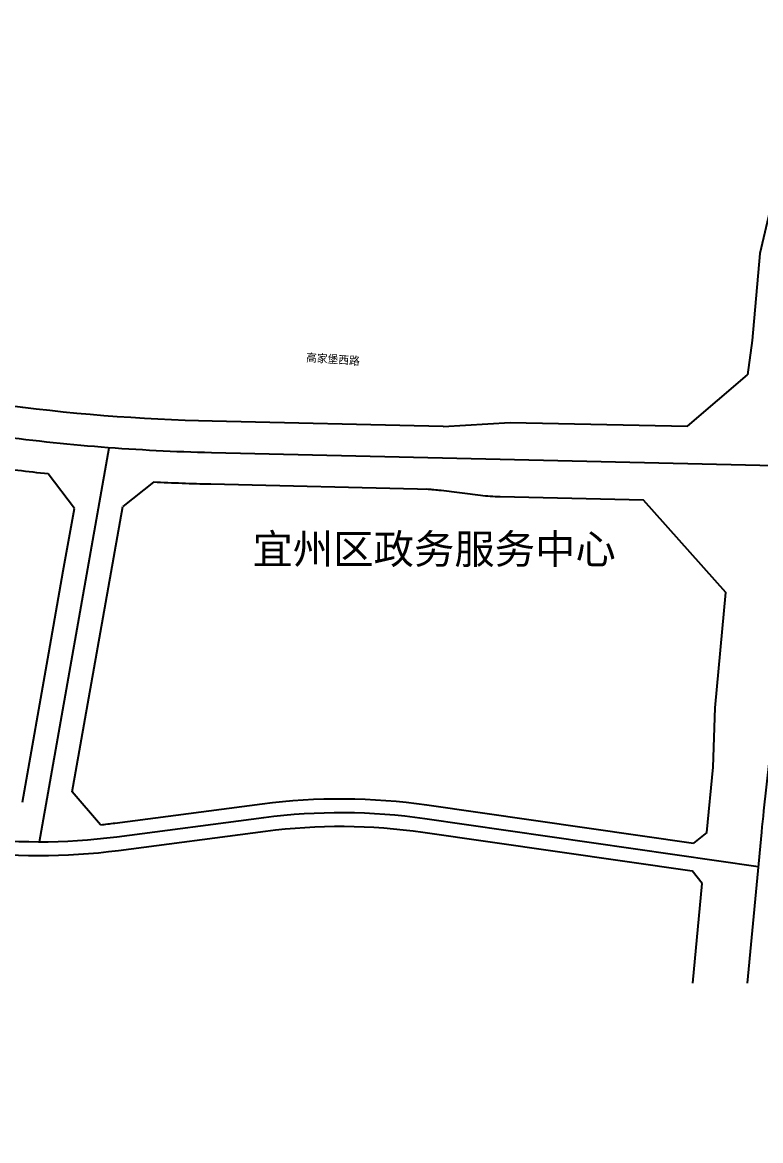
# Model space of a CAD drawing. Extents: x 529262 to 576451, y 2694391 to 2717535.
# Drawn here: x 562942 to 563317, y 2708739 to 2709306 of the extents above; entities that cross this region are included whole.
import ezdxf
from ezdxf.enums import TextEntityAlignment as Align
from ezdxf.xclip import XClip

# ---------------------------------------------------------------- set-up
doc = ezdxf.new("R2010")
doc.units = 0
doc.header["$XCLIPFRAME"] = 0
for name, color, linetype in [('PP-COM', 7, 'Continuous'), ('RD-中线', 40, 'Continuous'), ('RD-红线', 7, 'Continuous'), ('RD-路名', 7, 'Continuous'), ('地块名称', 1, 'Continuous')]:
    doc.layers.add(name, color=color, linetype=linetype)
doc.styles.get("Standard").update_dxf_attribs({"font": '', "height": 2.5, "bigfont": 'smfs.shx'})
doc.styles.add('黑体', font='simhei.ttf')
doc.styles.get('Standard').set_extended_font_data('FangSong_GB2312')

# ---------------------------------------------------------------- blocks, each defined once
blk = doc.blocks.new('A$C19FD0107')
at = {"layer": 'RD-中线', "color": 8, "linetype": 'Continuous', "ltscale": 100}
blk.add_lwpolyline([(-7552.98, 15579.99), (-7614.53, 15224.26, 0.022864), (-7617.97, 15197.05), (-7656.03, 14721.62, -0.017422), (-7658.42, 14700.86), (-7660.81, 14685.05, 0.009555), (-7662.3, 14673.68), (-7679.95, 14515.84, 0.004499), (-7681.05, 14505.09), (-7715.67, 14135.39, -0.025309), (-7720.02, 14105.35), (-7719.35, 14108.74, 0.055468), (-7721.57, 14082.29), (-7691.96, 12988.66), (-7675.22, 12857.93), (-7612.49, 12550.87), (-7521.66, 12281.18), (-7495.03, 12217.99, -0.012701), (-7472.78, 12161.24)], format="xyb", dxfattribs=at)
at = {"layer": 'RD-中线', "color": 8, "linetype": 'Continuous', "flags": 128}
for points in [[(-7659.97, 14690.58), (-7959.81, 14697.5, -0.027956), (-8071.19, 14706.31), (-8308.52, 14738.52)], [(-8133.57, 14509.28), (-8087.08, 14502.97, 0.066351), (-8007.81, 14502.78), (-7933.22, 14512.55, -0.06831), (-7851.63, 14512.03), (-7682.67, 14487.76)]]:
    blk.add_lwpolyline(points, format="xyb", dxfattribs=at)
blk.add_lwpolyline([(-8046.99, 14500.25), (-8011.64, 14700.04)], dxfattribs=at)
at = {"layer": 'RD-红线', "color": 8, "linetype": 'Continuous', "flags": 128}
for points in [[(-7668.91, 14903.84), (-7669.06, 14901.96), (-7676.21, 14822.36), (-7681.86, 14798.57), (-7685.83, 14754.44), (-7688.07, 14737.1)], [(-8034.87, 14637.59), (-8029.28, 14669.22)], [(-8021.9, 14573.16), (-8004.73, 14670.22)], [(-8042.22, 14596.05), (-8034.87, 14637.59)], [(-8055.62, 14520.33), (-8042.22, 14596.05)], [(-8030.32, 14525.55), (-8021.9, 14573.16)], [(-7720.08, 14383.29), (-7711.11, 14479.01)]]:
    blk.add_lwpolyline(points, dxfattribs=at)
for points in [[(-7842.41, 14710.79), (-7959.44, 14713.49, -0.027956), (-8069.04, 14722.17), (-8163.92, 14735.04)], [(-8042.49, 14686.75, -0.007649), (-8073.35, 14690.46), (-8175.16, 14704.27)], [(-7848.44, 14678.92), (-7960.17, 14681.5, -0.007143), (-7989.18, 14682.59)], [(-7705.59, 14538.05), (-7704.53, 14568.09), (-7699.06, 14626.57), (-7740.76, 14673.43), (-7813.49, 14675.11, -0.024922), (-7823.42, 14675.84), (-7843.44, 14678.31, 0.012795), (-7850.63, 14678.97, 0.018045)], [(-9036.47, 14616.03), (-8803.03, 14593.06), (-8440.1, 14543.81), (-8088.02, 14496.03, 0.066351), (-8006.9, 14495.84), (-7932.32, 14505.6, -0.01003)], [(-8016, 14508.86, 0.00626), (-8008.72, 14509.72), (-7934.13, 14519.49, -0.034587)], [(-7934.13, 14519.49, -0.06831), (-7850.64, 14518.96), (-7715.51, 14499.55)], [(-7932.32, 14505.6, -0.06831), (-7852.63, 14505.1), (-7716.23, 14485.51)]]:
    blk.add_lwpolyline(points, format="xyb", dxfattribs=at)
at = {"layer": 'RD-红线', "color": 8, "linetype": 'Continuous'}
blk.add_lwpolyline([(-7718.46, 14710.95), (-7688.07, 14737.1, 0.38319)], format="xyb", dxfattribs=at)
at = {"layer": 'RD-红线', "color": 8}
for points in [[(-7842.41, 14710.79), (-7808.35, 14712.88), (-7718.46, 14710.95)], [(-7708.69, 14504.93), (-7705.59, 14538.05)], [(-8016, 14508.86), (-8030.32, 14525.55)], [(-7708.69, 14504.93), (-7715.51, 14499.55)], [(-7711.11, 14479.01), (-7716.23, 14485.51)]]:
    blk.add_lwpolyline(points, dxfattribs=at)
for points in [[(-8029.28, 14669.22), (-8042.49, 14686.75, 0.435118)], [(-7989.18, 14682.59), (-8004.73, 14670.22, 0.378495)]]:
    blk.add_lwpolyline(points, format="xyb", dxfattribs=at)

msp = doc.modelspace()

# ---------------------------------------------------------------- block references
at = {"layer": 'PP-COM'}
ref = msp.add_blockref('A$C19FD0107', (570997.993, 2694390.603), dxfattribs=at)
XClip(ref).set_block_clipping_path([(-9366.4383134884, 14428.6043910822), (-3328.4480743363, 17452.7484863754)])

# ---------------------------------------------------------------- texts
at = {"layer": 'RD-路名', "color": 7, "style": '黑体'}
msp.add_text('高家堡西路   ', height=4, rotation=356.01096, dxfattribs=at).set_placement((563103.864, 2709135.417), align=Align.MIDDLE)
at = {"layer": '地块名称', "color": 1}
msp.add_text('宜州区政务服务中心', height=15, dxfattribs=at).set_placement((563058.995, 2709031.784))

doc.saveas('drawing.dxf')
